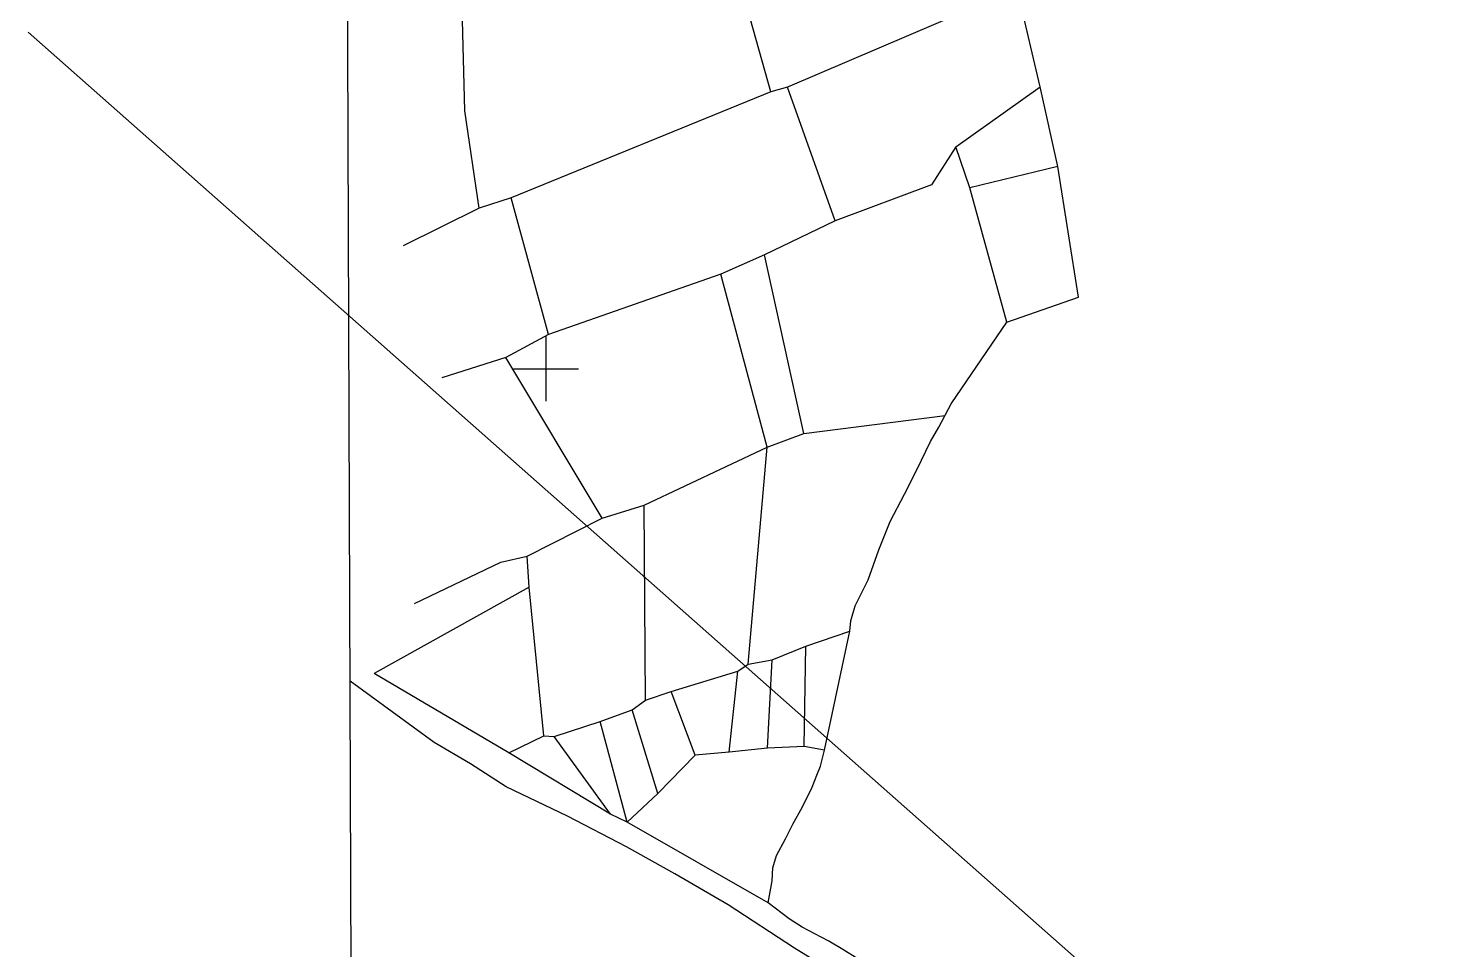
# Model space of a CAD drawing. Header units: millimetres. Extents: x 553705 to 560987, y 1303667 to 1309938.
# Drawn here: x 553705 to 554568, y 1305886 to 1306452 of the extents above; entities that cross this region are included whole.
import ezdxf

# ---------------------------------------------------------------- set-up
doc = ezdxf.new("R2010")
doc.units = ezdxf.units.MM
for name, color, linetype in [('2', 7, 'Continuous'), ('42', 7, 'Continuous'), ('43', 7, 'Continuous'), ('CVL_CUADCON_LIN', 8, 'Continuous')]:
    doc.layers.add(name, color=color, linetype=linetype)

# ---------------------------------------------------------------- blocks, each defined once
blk = doc.blocks.new('COORD')
at = {"layer": '42', "color": 2, "linetype": 'Continuous'}
for p, q in [((0, -2), (0, 2)), ((-2, 0), (2, 0))]:
    blk.add_line(p, q, dxfattribs=at)
blk = doc.blocks.new('COORD$')
at = {"layer": '42', "color": 2, "linetype": 'Continuous'}
blk.add_blockref('COORD', (0, 0), dxfattribs=at)

msp = doc.modelspace()

# ---------------------------------------------------------------- linework, layer by layer
at = {"layer": '2', "color": 1, "linetype": 'Continuous'}
for p, q in [((554313.272, 1306476.442), (554171.985, 1306416.036)), ((554327.426, 1306416.198), (554313.272, 1306476.442)), ((554161.847, 1306413.158), (554002.053, 1306348.027)), ((554171.985, 1306416.036), (554161.847, 1306413.158)), ((554201.283, 1306334.007), (554171.985, 1306416.036)), ((554275.626, 1306379.39), (554327.426, 1306416.198)), ((554338.195, 1306367.388), (554327.426, 1306416.198)), ((554284.191, 1306354.245), (554275.626, 1306379.39)), ((554338.195, 1306367.388), (554284.191, 1306354.245)), ((554306.889, 1306271.657), (554284.191, 1306354.245)), ((554002.053, 1306348.027), (553982.542, 1306341.768)), ((554025.015, 1306264.168), (554002.053, 1306348.027)), ((553982.542, 1306341.768), (553935.723, 1306318.494)), ((554201.283, 1306334.007), (554158.004, 1306313.052)), ((554158.004, 1306313.052), (554131.168, 1306301.134)), ((554182.17, 1306203.228), (554158.004, 1306313.052)), ((554131.168, 1306301.134), (554025.015, 1306264.168)), ((554159.626, 1306194.908), (554131.168, 1306301.134)), ((554272.712, 1306221.487), (554306.889, 1306271.657)), ((554025.015, 1306264.168), (553998.957, 1306249.965)), ((553998.957, 1306249.965), (553959.426, 1306237.441)), ((554058.095, 1306151.101), (553998.957, 1306249.965)), ((554182.17, 1306203.228), (554268.954, 1306214.328)), ((554159.626, 1306194.908), (554182.17, 1306203.228)), ((554083.943, 1306159.192), (554159.626, 1306194.908)), ((554147.899, 1306061.384), (554159.626, 1306194.908)), ((554058.095, 1306151.101), (554083.943, 1306159.192)), ((554084.816, 1306039.26), (554083.943, 1306159.192)), ((554012.038, 1306127.833), (554058.095, 1306151.101)), ((554013.193, 1306108.743), (554012.038, 1306127.833)), ((554013.193, 1306108.743), (553917.824, 1306055.816)), ((554022.24, 1306017.394), (554013.193, 1306108.743)), ((554183.375, 1306072.603), (554210.486, 1306081.722)), ((554194.764, 1306008.519), (554210.486, 1306081.722)), ((554162.611, 1306064.042), (554183.375, 1306072.603)), ((554182.3, 1306010.97), (554183.375, 1306072.603)), ((554141.579, 1306057.261), (554147.899, 1306061.384)), ((554147.899, 1306061.384), (554162.611, 1306064.042)), ((554159.704, 1306009.78), (554162.611, 1306064.042)), ((554000.726, 1306007.044), (553917.824, 1306055.816)), ((554100.524, 1306044.726), (554141.579, 1306057.261)), ((554136.101, 1306007.309), (554141.579, 1306057.261)), ((554084.816, 1306039.26), (554100.524, 1306044.726)), ((554115.286, 1306005.623), (554100.524, 1306044.726)), ((554056.972, 1306026.316), (554076.478, 1306033.339)), ((554076.478, 1306033.339), (554084.816, 1306039.26)), ((554092.345, 1305982.021), (554076.478, 1306033.339)), ((554028.593, 1306016.933), (554056.972, 1306026.316)), ((554073.424, 1305964.307), (554056.972, 1306026.316)), ((554000.726, 1306007.044), (554022.24, 1306017.394)), ((554022.24, 1306017.394), (554028.593, 1306016.933)), ((554063.228, 1305969.322), (554028.593, 1306016.933)), ((554159.704, 1306009.78), (554136.101, 1306007.309)), ((554182.3, 1306010.97), (554159.704, 1306009.78)), ((554194.764, 1306008.519), (554182.3, 1306010.97)), ((554063.228, 1305969.322), (554000.726, 1306007.044)), ((554115.286, 1306005.623), (554092.345, 1305982.021)), ((554136.101, 1306007.309), (554115.286, 1306005.623)), ((554092.345, 1305982.021), (554073.424, 1305964.307)), ((554073.424, 1305964.307), (554063.228, 1305969.322)), ((554160.141, 1305914.8), (554073.424, 1305964.307))]:
    msp.add_line(p, q, dxfattribs=at)
for points in [[(554161.847, 1306413.158), (554134.471, 1306510.225), (553986.131, 1306476.758)], [(553982.542, 1306341.768), (553973.725, 1306401.543), (553971.991, 1306465.191)], [(554275.626, 1306379.39), (554260.556, 1306356.103), (554201.283, 1306334.007)], [(554306.889, 1306271.657), (554350.971, 1306287.016), (554338.195, 1306367.388)], [(554210.486, 1306081.722), (554210.948, 1306088.091), (554213.675, 1306097.28), (554221.685, 1306113.383), (554228.155, 1306131.767), (554235.14, 1306149.136), (554243.907, 1306166.009), (554251.673, 1306180.838), (554259.928, 1306198.217), (554265.196, 1306207.169), (554272.712, 1306221.487)], [(553942.656, 1306098.786), (553995.81, 1306124.145), (554012.038, 1306127.833)], [(554248.039, 1305842.639), (554176.346, 1305886.912), (554135.513, 1305913.594), (554102.863, 1305932.699), (554073.026, 1305949.279), (554036.822, 1305968.103), (553999.1, 1305986.151), (553977.155, 1306000.245), (553954.708, 1306013.316), (553903.164, 1306051.122)], [(554160.141, 1305914.8), (554162.583, 1305928.315), (554163.033, 1305936.212), (554165.264, 1305943.869), (554170.777, 1305954.096), (554175.284, 1305963.043), (554181.301, 1305973.784), (554187.309, 1305985.798), (554190.049, 1305993.204), (554192.294, 1305998.823), (554194.764, 1306008.519)], [(554215.254, 1305880.332), (554206.068, 1305886.119), (554197.396, 1305891.146), (554192.806, 1305893.658), (554181.077, 1305899.935), (554173.166, 1305904.968), (554160.141, 1305914.8)]]:
    msp.add_lwpolyline(points, dxfattribs=at)
at = {"layer": '43', "color": 1, "linetype": 'Continuous'}
msp.add_lwpolyline([(553889.178, 1309911.573), (560693.97, 1309937.04), (560711.708, 1305329.172), (553905.872, 1305303.788), (553889.178, 1309911.573)], dxfattribs=at)
at = {"layer": 'CVL_CUADCON_LIN', "color": 1, "ltscale": 0.5, "flags": 128}
msp.add_lwpolyline([(553705.094, 1306449.855), (554777.094, 1305502.855)], dxfattribs=at)

# ---------------------------------------------------------------- block references
at = {"layer": '42', "color": 1, "linetype": 'Continuous', "xscale": 10, "yscale": 10}
msp.add_blockref('COORD$', (554023.645, 1306243.022), dxfattribs=at)

doc.saveas('drawing.dxf')
